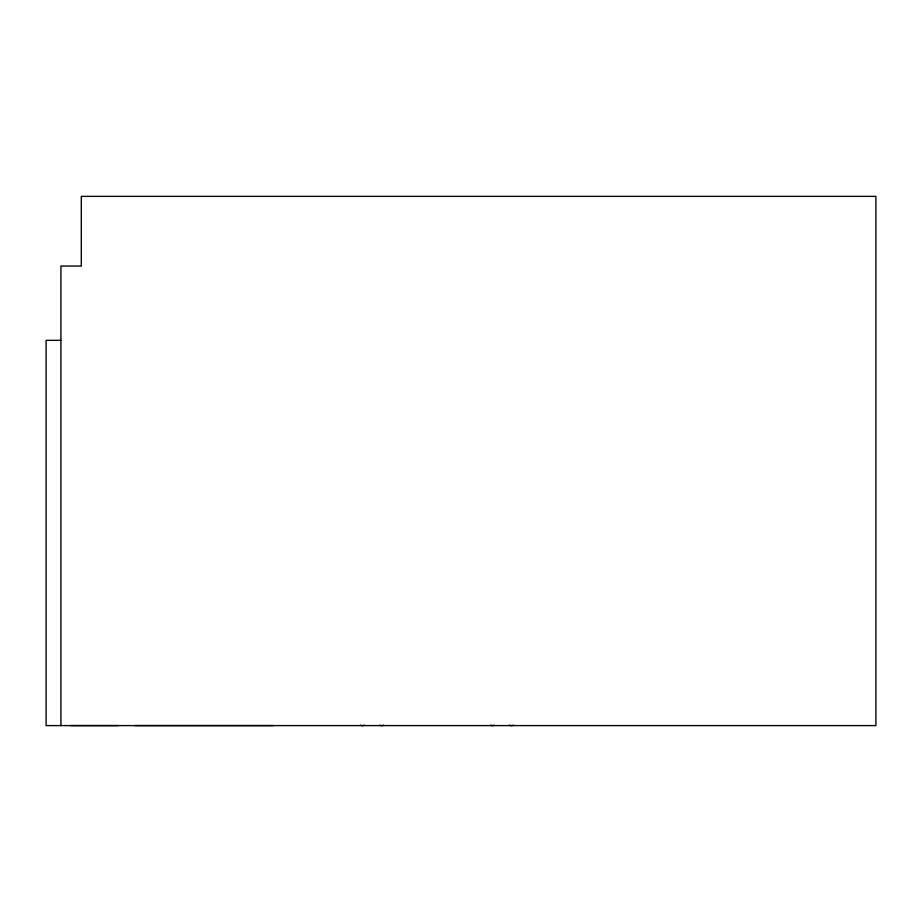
<?xml version="1.0" encoding="UTF-8"?>
<svg xmlns="http://www.w3.org/2000/svg" width="922" height="922" viewBox="0 0 922 922"><rect width="100%" height="100%" fill="white"/><g stroke="black" fill="none" stroke-linecap="round" stroke-linejoin="round"><path stroke-width="1.38" d="M60.921 340.345L46.1 340.345L46.1 725.602L875.9 725.602L875.9 196.363L81.309 196.363L81.309 266.043L60.921 266.043L60.921 725.602M70.187 725.568L118.373 725.568M134.681 725.568L273.661 725.568M494.192 725.13A3.723 3.723 0 0 1 490.469 725.13M364.478 725.13A3.723 3.723 0 0 1 360.756 725.13M383.564 725.13A3.723 3.723 0 0 1 379.841 725.13M513.277 725.13A3.723 3.723 0 0 1 509.555 725.13"/></g></svg>
